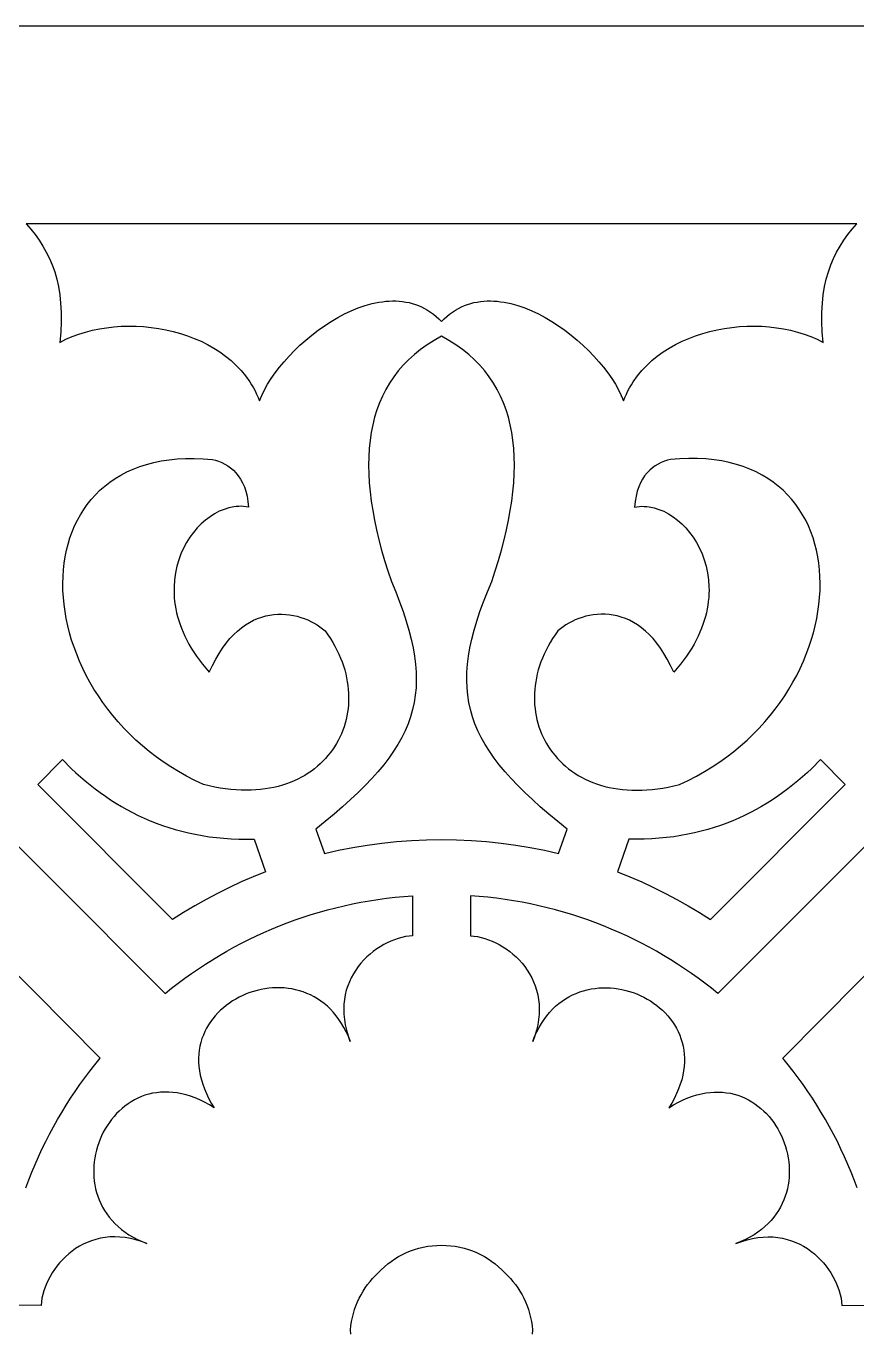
# Model space of a CAD drawing. Extents: x -54 to 62, y -138 to -98.
# Drawn here: x 7.35 to 20.18, y -118.33 to -98.2 of the extents above; entities that cross this region are included whole.
import ezdxf

# ---------------------------------------------------------------- set-up
doc = ezdxf.new("R2010")
doc.units = 0
doc.header["$MEASUREMENT"] = 0
doc.layers.add('LAYER_1', color=18, linetype='CONTINUOUS')

msp = doc.modelspace()

# ---------------------------------------------------------------- linework, layer by layer
at = {"layer": 'LAYER_1'}
for points in [[(61.942, -98.203), (-54.476, -98.203)], [(5.927, -109.561), (9.5, -113.138), (9.6, -113.058), (9.701, -112.979), (9.804, -112.903), (9.908, -112.829), (10.014, -112.756), (10.121, -112.686), (10.229, -112.617), (10.339, -112.55), (10.45, -112.486), (10.563, -112.424), (10.677, -112.363), (10.792, -112.305), (10.908, -112.249), (11.026, -112.195), (11.144, -112.144), (11.264, -112.094), (11.385, -112.047), (11.508, -112.002), (11.631, -111.96), (11.755, -111.92), (11.881, -111.882), (12.007, -111.846), (12.134, -111.813), (12.263, -111.783), (12.392, -111.755), (12.522, -111.729), (12.653, -111.706), (12.785, -111.686), (12.918, -111.668), (13.051, -111.653), (13.185, -111.64), (13.32, -111.63), (13.32, -112.247), (13.266, -112.252), (13.211, -112.26), (13.155, -112.273), (13.098, -112.288), (13.042, -112.307), (12.985, -112.329), (12.929, -112.355), (12.874, -112.383), (12.819, -112.415), (12.766, -112.45), (12.713, -112.488), (12.663, -112.529), (12.614, -112.573), (12.567, -112.62), (12.523, -112.669), (12.481, -112.721), (12.442, -112.776), (12.406, -112.834), (12.373, -112.894), (12.344, -112.956), (12.319, -113.021), (12.297, -113.088), (12.28, -113.158), (12.268, -113.23), (12.26, -113.304), (12.257, -113.38), (12.259, -113.458), (12.267, -113.538), (12.281, -113.62), (12.3, -113.704), (12.326, -113.79), (12.358, -113.878), (12.329, -113.802), (12.296, -113.731), (12.261, -113.663), (12.224, -113.599), (12.184, -113.539), (12.142, -113.482), (12.098, -113.43), (12.053, -113.381), (12.005, -113.335), (11.956, -113.293), (11.905, -113.255), (11.852, -113.22), (11.799, -113.189), (11.744, -113.161), (11.688, -113.136), (11.631, -113.114), (11.574, -113.096), (11.515, -113.08), (11.456, -113.068), (11.397, -113.059), (11.338, -113.053), (11.278, -113.05), (11.218, -113.05), (11.158, -113.052), (11.099, -113.058), (11.039, -113.066), (10.981, -113.076), (10.922, -113.09), (10.865, -113.106), (10.808, -113.124), (10.752, -113.145), (10.698, -113.169), (10.644, -113.195), (10.592, -113.223), (10.541, -113.253), (10.492, -113.286), (10.444, -113.321), (10.399, -113.358), (10.355, -113.397), (10.313, -113.438), (10.274, -113.481), (10.237, -113.527), (10.202, -113.573), (10.17, -113.622), (10.14, -113.673), (10.114, -113.725), (10.09, -113.779), (10.069, -113.835), (10.052, -113.892), (10.038, -113.951), (10.027, -114.011), (10.02, -114.072), (10.016, -114.135), (10.017, -114.2), (10.021, -114.265), (10.029, -114.332), (10.042, -114.4), (10.059, -114.469), (10.08, -114.539), (10.106, -114.61), (10.137, -114.682), (10.172, -114.756), (10.212, -114.829), (10.258, -114.904), (10.183, -114.858), (10.11, -114.818), (10.037, -114.782), (9.965, -114.751), (9.894, -114.725), (9.824, -114.703), (9.755, -114.686), (9.687, -114.673), (9.62, -114.664), (9.555, -114.659), (9.49, -114.659), (9.427, -114.662), (9.366, -114.669), (9.305, -114.679), (9.247, -114.693), (9.189, -114.71), (9.134, -114.73), (9.08, -114.754), (9.027, -114.78), (8.976, -114.809), (8.927, -114.841), (8.88, -114.876), (8.835, -114.913), (8.792, -114.952), (8.75, -114.993), (8.711, -115.037), (8.674, -115.082), (8.639, -115.13), (8.606, -115.179), (8.575, -115.229), (8.546, -115.281), (8.52, -115.335), (8.496, -115.389), (8.475, -115.445), (8.456, -115.502), (8.44, -115.559), (8.426, -115.617), (8.415, -115.676), (8.407, -115.735), (8.401, -115.795), (8.398, -115.854), (8.398, -115.914), (8.401, -115.974), (8.407, -116.034), (8.416, -116.093), (8.427, -116.152), (8.442, -116.21), (8.46, -116.268), (8.482, -116.325), (8.506, -116.381), (8.534, -116.436), (8.565, -116.489), (8.6, -116.542), (8.638, -116.593), (8.68, -116.643), (8.725, -116.691), (8.773, -116.737), (8.826, -116.781), (8.882, -116.823), (8.942, -116.863), (9.006, -116.901), (9.073, -116.936), (9.145, -116.969), (9.22, -116.999), (9.133, -116.966), (9.047, -116.94), (8.963, -116.92), (8.881, -116.906), (8.801, -116.898), (8.723, -116.895), (8.647, -116.897), (8.573, -116.905), (8.501, -116.917), (8.431, -116.934), (8.364, -116.955), (8.299, -116.98), (8.236, -117.009), (8.176, -117.041), (8.118, -117.077), (8.063, -117.116), (8.011, -117.157), (7.961, -117.201), (7.914, -117.248), (7.87, -117.296), (7.829, -117.347), (7.791, -117.399), (7.756, -117.452), (7.723, -117.506), (7.694, -117.562), (7.669, -117.618), (7.646, -117.674), (7.627, -117.73), (7.611, -117.787), (7.599, -117.843), (7.59, -117.898), (7.585, -117.953), (6.968, -117.949)], [(21.606, -109.561), (18.032, -113.138), (17.933, -113.058), (17.832, -112.979), (17.729, -112.903), (17.625, -112.829), (17.519, -112.756), (17.412, -112.686), (17.304, -112.617), (17.194, -112.55), (17.083, -112.486), (16.97, -112.424), (16.856, -112.363), (16.741, -112.305), (16.625, -112.249), (16.507, -112.195), (16.388, -112.144), (16.268, -112.094), (16.147, -112.047), (16.025, -112.002), (15.902, -111.96), (15.778, -111.92), (15.652, -111.882), (15.526, -111.846), (15.398, -111.813), (15.27, -111.783), (15.141, -111.755), (15.011, -111.729), (14.88, -111.706), (14.748, -111.686), (14.615, -111.668), (14.482, -111.653), (14.347, -111.64), (14.212, -111.63), (14.212, -112.247), (14.267, -112.252), (14.322, -112.26), (14.378, -112.273), (14.435, -112.288), (14.491, -112.307), (14.548, -112.329), (14.604, -112.355), (14.659, -112.383), (14.714, -112.415), (14.767, -112.45), (14.819, -112.488), (14.87, -112.529), (14.919, -112.573), (14.965, -112.62), (15.01, -112.669), (15.052, -112.721), (15.091, -112.776), (15.127, -112.834), (15.159, -112.894), (15.188, -112.956), (15.214, -113.021), (15.235, -113.088), (15.252, -113.158), (15.265, -113.23), (15.273, -113.304), (15.276, -113.38), (15.273, -113.458), (15.266, -113.538), (15.252, -113.62), (15.232, -113.704), (15.207, -113.79), (15.175, -113.878), (15.204, -113.802), (15.237, -113.731), (15.272, -113.663), (15.309, -113.599), (15.349, -113.539), (15.39, -113.482), (15.434, -113.43), (15.48, -113.381), (15.528, -113.335), (15.577, -113.293), (15.628, -113.255), (15.68, -113.22), (15.734, -113.189), (15.789, -113.161), (15.845, -113.136), (15.902, -113.114), (15.959, -113.096), (16.017, -113.08), (16.076, -113.068), (16.136, -113.059), (16.195, -113.053), (16.255, -113.05), (16.315, -113.05), (16.375, -113.052), (16.434, -113.058), (16.493, -113.066), (16.552, -113.076), (16.61, -113.09), (16.668, -113.106), (16.725, -113.124), (16.78, -113.145), (16.835, -113.169), (16.889, -113.195), (16.941, -113.223), (16.992, -113.253), (17.041, -113.286), (17.088, -113.321), (17.134, -113.358), (17.178, -113.397), (17.219, -113.438), (17.259, -113.481), (17.296, -113.527), (17.331, -113.573), (17.363, -113.622), (17.392, -113.673), (17.419, -113.725), (17.443, -113.779), (17.463, -113.835), (17.481, -113.892), (17.495, -113.951), (17.506, -114.011), (17.513, -114.072), (17.516, -114.135), (17.516, -114.2), (17.512, -114.265), (17.503, -114.332), (17.491, -114.4), (17.474, -114.469), (17.452, -114.539), (17.427, -114.61), (17.396, -114.682), (17.361, -114.756), (17.32, -114.829), (17.275, -114.904), (17.349, -114.858), (17.423, -114.818), (17.496, -114.782), (17.568, -114.751), (17.639, -114.725), (17.709, -114.703), (17.778, -114.686), (17.846, -114.673), (17.913, -114.664), (17.978, -114.659), (18.042, -114.659), (18.105, -114.662), (18.167, -114.669), (18.227, -114.679), (18.286, -114.693), (18.343, -114.71), (18.399, -114.73), (18.453, -114.754), (18.506, -114.78), (18.556, -114.809), (18.605, -114.841), (18.652, -114.876), (18.698, -114.913), (18.741, -114.952), (18.782, -114.993), (18.822, -115.037), (18.859, -115.082), (18.894, -115.13), (18.927, -115.179), (18.958, -115.229), (18.986, -115.281), (19.013, -115.335), (19.036, -115.389), (19.058, -115.445), (19.077, -115.502), (19.093, -115.559), (19.107, -115.617), (19.118, -115.676), (19.126, -115.735), (19.132, -115.795), (19.135, -115.854), (19.135, -115.914), (19.132, -115.974), (19.126, -116.034), (19.117, -116.093), (19.105, -116.152), (19.09, -116.21), (19.072, -116.268), (19.051, -116.325), (19.026, -116.381), (18.999, -116.436), (18.967, -116.489), (18.933, -116.542), (18.895, -116.593), (18.853, -116.643), (18.808, -116.691), (18.759, -116.737), (18.707, -116.781), (18.651, -116.823), (18.591, -116.863), (18.527, -116.901), (18.459, -116.936), (18.388, -116.969), (18.312, -116.999), (18.4, -116.966), (18.485, -116.94), (18.569, -116.92), (18.651, -116.906), (18.732, -116.898), (18.81, -116.895), (18.886, -116.897), (18.96, -116.905), (19.032, -116.917), (19.101, -116.934), (19.169, -116.955), (19.234, -116.98), (19.296, -117.009), (19.357, -117.041), (19.414, -117.077), (19.469, -117.116), (19.522, -117.157), (19.571, -117.201), (19.618, -117.248), (19.662, -117.296), (19.704, -117.347), (19.742, -117.399), (19.777, -117.452), (19.809, -117.506), (19.838, -117.562), (19.864, -117.618), (19.887, -117.674), (19.906, -117.73), (19.922, -117.787), (19.934, -117.843), (19.943, -117.898), (19.948, -117.953), (20.564, -117.949)], [(7.35, -116.138), (7.395, -116.017), (7.443, -115.896), (7.493, -115.776), (7.545, -115.658), (7.599, -115.54), (7.656, -115.424), (7.715, -115.309), (7.776, -115.196), (7.839, -115.084), (7.904, -114.973), (7.971, -114.863), (8.04, -114.755), (8.111, -114.649), (8.184, -114.543), (8.259, -114.44), (8.336, -114.337), (8.415, -114.237), (8.495, -114.137), (4.938, -110.545)], [(20.183, -116.138), (20.138, -116.017), (20.09, -115.896), (20.04, -115.776), (19.988, -115.658), (19.933, -115.54), (19.877, -115.424), (19.818, -115.309), (19.757, -115.196), (19.694, -115.084), (19.629, -114.973), (19.562, -114.863), (19.493, -114.755), (19.422, -114.649), (19.349, -114.543), (19.274, -114.44), (19.197, -114.337), (19.118, -114.237), (19.037, -114.137), (22.595, -110.545)], [(12.369, -118.396), (12.363, -118.331), (12.369, -118.267), (12.378, -118.203), (12.391, -118.14), (12.406, -118.078), (12.424, -118.017), (12.445, -117.958), (12.469, -117.9), (12.495, -117.843), (12.524, -117.788), (12.555, -117.735), (12.589, -117.683), (12.625, -117.632), (12.663, -117.584), (12.703, -117.537), (12.745, -117.492), (12.79, -117.45), (12.837, -117.402), (12.886, -117.356), (12.937, -117.313), (12.991, -117.273), (13.047, -117.235), (13.104, -117.2), (13.164, -117.168), (13.225, -117.138), (13.288, -117.112), (13.352, -117.09), (13.418, -117.07), (13.485, -117.054), (13.554, -117.041), (13.624, -117.031), (13.695, -117.026), (13.766, -117.024), (13.838, -117.026), (13.909, -117.031), (13.979, -117.041), (14.047, -117.054), (14.115, -117.07), (14.181, -117.09), (14.245, -117.112), (14.308, -117.138), (14.369, -117.168), (14.429, -117.2), (14.486, -117.235), (14.542, -117.273), (14.595, -117.313), (14.647, -117.356), (14.696, -117.402), (14.743, -117.45), (14.787, -117.492), (14.83, -117.537), (14.87, -117.584), (14.908, -117.632), (14.944, -117.683), (14.978, -117.735), (15.009, -117.788), (15.038, -117.843), (15.064, -117.9), (15.087, -117.958), (15.108, -118.017), (15.126, -118.078), (15.142, -118.14), (15.154, -118.203), (15.164, -118.267), (15.17, -118.331), (15.164, -118.396)]]:
    msp.add_lwpolyline(points, dxfattribs=at)
for points in [[(14.947, -101.255), (13.892, -101.255), (13.766, -101.255), (13.641, -101.255), (12.586, -101.255), (9.241, -101.255), (7.355, -101.255), (7.426, -101.337), (7.493, -101.422), (7.555, -101.509), (7.613, -101.599), (7.666, -101.692), (7.715, -101.789), (7.758, -101.89), (7.795, -101.997), (7.827, -102.109), (7.853, -102.226), (7.873, -102.351), (7.887, -102.482), (7.894, -102.62), (7.895, -102.767), (7.888, -102.922), (7.874, -103.086), (7.968, -103.039), (8.066, -102.997), (8.166, -102.96), (8.27, -102.928), (8.377, -102.9), (8.486, -102.877), (8.597, -102.86), (8.71, -102.847), (8.823, -102.838), (8.938, -102.835), (9.053, -102.837), (9.168, -102.843), (9.284, -102.854), (9.398, -102.871), (9.512, -102.892), (9.624, -102.917), (9.735, -102.948), (9.844, -102.984), (9.95, -103.024), (10.054, -103.069), (10.154, -103.119), (10.252, -103.174), (10.345, -103.234), (10.434, -103.298), (10.519, -103.367), (10.599, -103.441), (10.674, -103.52), (10.743, -103.604), (10.806, -103.693), (10.835, -103.739), (10.863, -103.786), (10.889, -103.835), (10.913, -103.885), (10.936, -103.936), (10.956, -103.988), (10.991, -103.904), (11.033, -103.819), (11.082, -103.733), (11.137, -103.646), (11.199, -103.558), (11.266, -103.471), (11.338, -103.384), (11.415, -103.298), (11.497, -103.213), (11.582, -103.131), (11.672, -103.051), (11.765, -102.974), (11.861, -102.9), (11.96, -102.83), (12.061, -102.765), (12.164, -102.704), (12.268, -102.648), (12.374, -102.599), (12.48, -102.555), (12.587, -102.518), (12.694, -102.488), (12.8, -102.466), (12.853, -102.458), (12.906, -102.452), (12.959, -102.448), (13.011, -102.447), (13.063, -102.447), (13.115, -102.45), (13.166, -102.455), (13.216, -102.463), (13.266, -102.473), (13.315, -102.486), (13.364, -102.501), (13.412, -102.519), (13.46, -102.54), (13.506, -102.563), (13.552, -102.59), (13.597, -102.619), (13.641, -102.651), (13.684, -102.686), (13.726, -102.725), (13.766, -102.766), (13.807, -102.725), (13.849, -102.686), (13.892, -102.651), (13.936, -102.619), (13.981, -102.59), (14.027, -102.563), (14.073, -102.54), (14.121, -102.519), (14.169, -102.501), (14.217, -102.486), (14.267, -102.473), (14.317, -102.463), (14.367, -102.455), (14.418, -102.45), (14.47, -102.447), (14.522, -102.447), (14.574, -102.448), (14.626, -102.452), (14.679, -102.458), (14.732, -102.466), (14.839, -102.488), (14.946, -102.518), (15.053, -102.555), (15.159, -102.599), (15.265, -102.648), (15.369, -102.704), (15.472, -102.765), (15.573, -102.83), (15.672, -102.9), (15.768, -102.974), (15.861, -103.051), (15.95, -103.131), (16.036, -103.213), (16.118, -103.298), (16.195, -103.384), (16.267, -103.471), (16.334, -103.558), (16.395, -103.646), (16.451, -103.733), (16.499, -103.819), (16.542, -103.904), (16.576, -103.988), (16.597, -103.936), (16.62, -103.885), (16.644, -103.835), (16.67, -103.786), (16.698, -103.739), (16.727, -103.693), (16.79, -103.604), (16.859, -103.52), (16.934, -103.441), (17.014, -103.367), (17.098, -103.298), (17.188, -103.234), (17.281, -103.174), (17.378, -103.119), (17.479, -103.069), (17.583, -103.024), (17.689, -102.984), (17.798, -102.948), (17.909, -102.917), (18.021, -102.892), (18.135, -102.871), (18.249, -102.854), (18.364, -102.843), (18.48, -102.837), (18.595, -102.835), (18.709, -102.838), (18.823, -102.847), (18.936, -102.86), (19.047, -102.877), (19.156, -102.9), (19.262, -102.928), (19.366, -102.96), (19.467, -102.997), (19.565, -103.039), (19.659, -103.086), (19.645, -102.922), (19.638, -102.767), (19.639, -102.62), (19.646, -102.482), (19.659, -102.351), (19.679, -102.226), (19.706, -102.109), (19.738, -101.997), (19.775, -101.89), (19.818, -101.789), (19.866, -101.692), (19.92, -101.599), (19.978, -101.509), (20.04, -101.422), (20.107, -101.337), (20.178, -101.255), (18.292, -101.255)], [(13.766, -110.762), (14, -110.765), (14.231, -110.776), (14.461, -110.793), (14.689, -110.817), (14.914, -110.847), (15.137, -110.884), (15.357, -110.927), (15.575, -110.976), (15.708, -110.601), (15.562, -110.484), (15.424, -110.369), (15.292, -110.256), (15.169, -110.145), (15.052, -110.035), (14.943, -109.927), (14.841, -109.82), (14.747, -109.714), (14.659, -109.609), (14.579, -109.503), (14.506, -109.398), (14.44, -109.293), (14.38, -109.188), (14.328, -109.081), (14.283, -108.974), (14.245, -108.866), (14.214, -108.756), (14.189, -108.645), (14.171, -108.532), (14.16, -108.417), (14.156, -108.299), (14.158, -108.179), (14.167, -108.056), (14.183, -107.93), (14.205, -107.8), (14.234, -107.667), (14.269, -107.53), (14.311, -107.389), (14.359, -107.243), (14.413, -107.093), (14.474, -106.938), (14.541, -106.778), (14.595, -106.614), (14.645, -106.452), (14.691, -106.293), (14.732, -106.136), (14.768, -105.982), (14.8, -105.831), (14.828, -105.682), (14.85, -105.536), (14.868, -105.393), (14.881, -105.253), (14.889, -105.116), (14.892, -104.982), (14.89, -104.851), (14.882, -104.723), (14.87, -104.598), (14.852, -104.476), (14.828, -104.357), (14.799, -104.242), (14.764, -104.129), (14.724, -104.02), (14.678, -103.915), (14.626, -103.813), (14.568, -103.714), (14.504, -103.619), (14.434, -103.527), (14.357, -103.439), (14.275, -103.355), (14.186, -103.274), (14.091, -103.197), (13.989, -103.124), (13.881, -103.055), (13.766, -102.989), (13.652, -103.055), (13.543, -103.124), (13.442, -103.197), (13.347, -103.274), (13.258, -103.355), (13.175, -103.439), (13.099, -103.527), (13.029, -103.619), (12.965, -103.714), (12.907, -103.813), (12.855, -103.915), (12.809, -104.02), (12.769, -104.129), (12.734, -104.242), (12.705, -104.357), (12.681, -104.476), (12.663, -104.598), (12.65, -104.723), (12.643, -104.851), (12.641, -104.982), (12.644, -105.116), (12.651, -105.253), (12.664, -105.393), (12.682, -105.536), (12.705, -105.682), (12.732, -105.831), (12.764, -105.982), (12.801, -106.136), (12.842, -106.293), (12.888, -106.452), (12.938, -106.614), (12.992, -106.778), (13.059, -106.938), (13.12, -107.093), (13.174, -107.243), (13.222, -107.389), (13.264, -107.53), (13.299, -107.667), (13.328, -107.8), (13.35, -107.93), (13.365, -108.056), (13.374, -108.179), (13.377, -108.299), (13.373, -108.417), (13.362, -108.532), (13.344, -108.645), (13.319, -108.756), (13.288, -108.866), (13.25, -108.974), (13.204, -109.081), (13.152, -109.188), (13.093, -109.293), (13.027, -109.398), (12.954, -109.503), (12.874, -109.609), (12.786, -109.714), (12.692, -109.82), (12.59, -109.927), (12.481, -110.035), (12.364, -110.145), (12.24, -110.256), (12.109, -110.369), (11.971, -110.484), (11.825, -110.601), (11.958, -110.976), (12.175, -110.927), (12.396, -110.884), (12.618, -110.847), (12.844, -110.817), (13.071, -110.793), (13.301, -110.776), (13.533, -110.765)], [(10.786, -105.629), (10.749, -105.623), (10.711, -105.619), (10.674, -105.617), (10.636, -105.618), (10.598, -105.621), (10.561, -105.625), (10.485, -105.641), (10.41, -105.664), (10.336, -105.694), (10.264, -105.732), (10.193, -105.777), (10.124, -105.829), (10.058, -105.886), (9.996, -105.95), (9.936, -106.02), (9.881, -106.095), (9.831, -106.175), (9.785, -106.261), (9.744, -106.351), (9.71, -106.445), (9.681, -106.543), (9.659, -106.645), (9.645, -106.75), (9.637, -106.859), (9.637, -106.914), (9.638, -106.97), (9.642, -107.027), (9.647, -107.084), (9.655, -107.142), (9.665, -107.201), (9.678, -107.26), (9.693, -107.319), (9.71, -107.379), (9.73, -107.439), (9.752, -107.5), (9.777, -107.561), (9.805, -107.622), (9.835, -107.683), (9.868, -107.745), (9.904, -107.807), (9.943, -107.869), (9.984, -107.931), (10.029, -107.993), (10.077, -108.055), (10.127, -108.117), (10.181, -108.179), (10.23, -108.074), (10.281, -107.977), (10.333, -107.888), (10.387, -107.805), (10.443, -107.729), (10.501, -107.66), (10.559, -107.598), (10.619, -107.542), (10.679, -107.492), (10.741, -107.448), (10.803, -107.41), (10.865, -107.377), (10.928, -107.349), (10.991, -107.326), (11.054, -107.309), (11.117, -107.295), (11.179, -107.287), (11.241, -107.282), (11.302, -107.282), (11.363, -107.285), (11.422, -107.292), (11.481, -107.302), (11.538, -107.315), (11.594, -107.331), (11.648, -107.35), (11.701, -107.371), (11.751, -107.395), (11.8, -107.421), (11.846, -107.449), (11.89, -107.478), (11.931, -107.509), (11.97, -107.541), (12.012, -107.599), (12.051, -107.658), (12.088, -107.718), (12.122, -107.778), (12.153, -107.838), (12.182, -107.898), (12.208, -107.959), (12.232, -108.02), (12.253, -108.08), (12.272, -108.141), (12.288, -108.202), (12.301, -108.263), (12.312, -108.324), (12.321, -108.384), (12.327, -108.444), (12.331, -108.504), (12.333, -108.564), (12.332, -108.623), (12.329, -108.682), (12.323, -108.74), (12.315, -108.797), (12.305, -108.854), (12.293, -108.91), (12.278, -108.966), (12.262, -109.02), (12.243, -109.074), (12.221, -109.127), (12.198, -109.179), (12.173, -109.23), (12.145, -109.279), (12.115, -109.328), (12.084, -109.375), (12.05, -109.421), (12.014, -109.466), (11.976, -109.509), (11.936, -109.551), (11.894, -109.592), (11.851, -109.631), (11.805, -109.668), (11.757, -109.704), (11.708, -109.737), (11.656, -109.77), (11.603, -109.8), (11.548, -109.828), (11.491, -109.855), (11.432, -109.879), (11.372, -109.901), (11.31, -109.922), (11.246, -109.94), (11.18, -109.956), (11.113, -109.969), (11.044, -109.98), (10.973, -109.989), (10.901, -109.995), (10.827, -109.999), (10.751, -110), (10.674, -109.999), (10.596, -109.995), (10.515, -109.988), (10.434, -109.979), (10.351, -109.966), (10.266, -109.951), (10.18, -109.932), (10.092, -109.911), (9.96, -109.849), (9.832, -109.783), (9.708, -109.713), (9.588, -109.64), (9.472, -109.564), (9.36, -109.484), (9.252, -109.401), (9.149, -109.315), (9.049, -109.227), (8.954, -109.136), (8.862, -109.042), (8.775, -108.946), (8.692, -108.848), (8.614, -108.749), (8.539, -108.647), (8.469, -108.544), (8.402, -108.439), (8.34, -108.334), (8.283, -108.227), (8.229, -108.119), (8.18, -108.01), (8.135, -107.901), (8.094, -107.791), (8.057, -107.681), (8.025, -107.571), (7.997, -107.46), (7.974, -107.35), (7.955, -107.241), (7.94, -107.132), (7.929, -107.023), (7.923, -106.915), (7.921, -106.809), (7.924, -106.703), (7.93, -106.599), (7.942, -106.496), (7.957, -106.395), (7.978, -106.296), (8.002, -106.199), (8.031, -106.104), (8.065, -106.011), (8.102, -105.92), (8.145, -105.833), (8.192, -105.748), (8.243, -105.666), (8.299, -105.587), (8.359, -105.511), (8.424, -105.439), (8.494, -105.37), (8.568, -105.305), (8.646, -105.244), (8.729, -105.187), (8.817, -105.135), (8.909, -105.086), (9.006, -105.043), (9.107, -105.004), (9.214, -104.97), (9.324, -104.941), (9.44, -104.917), (9.56, -104.899), (9.684, -104.886), (9.814, -104.879), (9.948, -104.877), (10.086, -104.882), (10.23, -104.893), (10.278, -104.906), (10.326, -104.921), (10.374, -104.941), (10.421, -104.964), (10.466, -104.991), (10.511, -105.023), (10.553, -105.059), (10.593, -105.1), (10.63, -105.146), (10.665, -105.197), (10.696, -105.253), (10.723, -105.316), (10.746, -105.384), (10.764, -105.459), (10.778, -105.541)], [(16.747, -105.629), (16.784, -105.623), (16.821, -105.619), (16.859, -105.617), (16.896, -105.618), (16.934, -105.621), (16.972, -105.625), (17.047, -105.641), (17.122, -105.664), (17.196, -105.694), (17.269, -105.732), (17.34, -105.777), (17.409, -105.829), (17.474, -105.886), (17.537, -105.95), (17.596, -106.02), (17.651, -106.095), (17.702, -106.175), (17.748, -106.261), (17.788, -106.351), (17.823, -106.445), (17.852, -106.543), (17.873, -106.645), (17.888, -106.75), (17.895, -106.859), (17.896, -106.914), (17.895, -106.97), (17.891, -107.027), (17.885, -107.084), (17.877, -107.142), (17.867, -107.201), (17.855, -107.26), (17.84, -107.319), (17.823, -107.379), (17.803, -107.439), (17.78, -107.5), (17.756, -107.561), (17.728, -107.622), (17.698, -107.683), (17.665, -107.745), (17.629, -107.807), (17.59, -107.869), (17.548, -107.931), (17.504, -107.993), (17.456, -108.055), (17.405, -108.117), (17.351, -108.179), (17.303, -108.074), (17.252, -107.977), (17.2, -107.888), (17.145, -107.805), (17.089, -107.729), (17.032, -107.66), (16.974, -107.598), (16.914, -107.542), (16.853, -107.492), (16.792, -107.448), (16.73, -107.41), (16.668, -107.377), (16.605, -107.349), (16.542, -107.326), (16.479, -107.309), (16.416, -107.295), (16.354, -107.287), (16.292, -107.282), (16.231, -107.282), (16.17, -107.285), (16.11, -107.292), (16.052, -107.302), (15.995, -107.315), (15.939, -107.331), (15.885, -107.35), (15.832, -107.371), (15.782, -107.395), (15.733, -107.421), (15.687, -107.449), (15.643, -107.478), (15.602, -107.509), (15.563, -107.541), (15.521, -107.599), (15.482, -107.658), (15.445, -107.718), (15.411, -107.778), (15.38, -107.838), (15.351, -107.898), (15.325, -107.959), (15.301, -108.02), (15.28, -108.08), (15.261, -108.141), (15.245, -108.202), (15.232, -108.263), (15.22, -108.324), (15.212, -108.384), (15.205, -108.444), (15.202, -108.504), (15.2, -108.564), (15.201, -108.623), (15.204, -108.682), (15.21, -108.74), (15.217, -108.797), (15.228, -108.854), (15.24, -108.91), (15.254, -108.966), (15.271, -109.02), (15.29, -109.074), (15.311, -109.127), (15.335, -109.179), (15.36, -109.23), (15.388, -109.279), (15.417, -109.328), (15.449, -109.375), (15.483, -109.421), (15.519, -109.466), (15.557, -109.509), (15.597, -109.551), (15.638, -109.592), (15.682, -109.631), (15.728, -109.668), (15.776, -109.704), (15.825, -109.737), (15.877, -109.77), (15.93, -109.8), (15.985, -109.828), (16.042, -109.855), (16.1, -109.879), (16.161, -109.901), (16.223, -109.922), (16.287, -109.94), (16.353, -109.956), (16.42, -109.969), (16.489, -109.98), (16.56, -109.989), (16.632, -109.995), (16.706, -109.999), (16.782, -110), (16.859, -109.999), (16.937, -109.995), (17.017, -109.988), (17.099, -109.979), (17.182, -109.966), (17.267, -109.951), (17.353, -109.932), (17.44, -109.911), (17.573, -109.849), (17.701, -109.783), (17.825, -109.713), (17.945, -109.64), (18.061, -109.564), (18.173, -109.484), (18.28, -109.401), (18.384, -109.315), (18.484, -109.227), (18.579, -109.136), (18.67, -109.042), (18.758, -108.946), (18.84, -108.848), (18.919, -108.749), (18.994, -108.647), (19.064, -108.544), (19.13, -108.439), (19.192, -108.334), (19.25, -108.227), (19.304, -108.119), (19.353, -108.01), (19.398, -107.901), (19.439, -107.791), (19.475, -107.681), (19.507, -107.571), (19.535, -107.46), (19.559, -107.35), (19.578, -107.241), (19.593, -107.132), (19.604, -107.023), (19.61, -106.915), (19.612, -106.809), (19.609, -106.703), (19.602, -106.599), (19.591, -106.496), (19.575, -106.395), (19.555, -106.296), (19.531, -106.199), (19.502, -106.104), (19.468, -106.011), (19.43, -105.92), (19.388, -105.833), (19.341, -105.748), (19.29, -105.666), (19.234, -105.587), (19.173, -105.511), (19.109, -105.439), (19.039, -105.37), (18.965, -105.305), (18.887, -105.244), (18.804, -105.187), (18.716, -105.135), (18.624, -105.086), (18.527, -105.043), (18.425, -105.004), (18.319, -104.97), (18.208, -104.941), (18.093, -104.917), (17.973, -104.899), (17.848, -104.886), (17.719, -104.879), (17.585, -104.877), (17.446, -104.882), (17.303, -104.893), (17.255, -104.906), (17.207, -104.921), (17.159, -104.941), (17.112, -104.964), (17.066, -104.991), (17.022, -105.023), (16.98, -105.059), (16.94, -105.1), (16.902, -105.146), (16.868, -105.197), (16.837, -105.253), (16.81, -105.316), (16.787, -105.384), (16.769, -105.459), (16.755, -105.541)], [(7.534, -109.911), (7.914, -109.525), (8.052, -109.662), (8.122, -109.729), (8.195, -109.794), (8.268, -109.857), (8.343, -109.919), (8.419, -109.979), (8.497, -110.037), (8.577, -110.094), (8.658, -110.148), (8.74, -110.2), (8.824, -110.251), (8.91, -110.299), (8.997, -110.346), (9.086, -110.39), (9.177, -110.432), (9.269, -110.471), (9.364, -110.509), (9.459, -110.543), (9.557, -110.576), (9.656, -110.606), (9.758, -110.633), (9.861, -110.658), (9.966, -110.68), (10.072, -110.7), (10.181, -110.717), (10.292, -110.73), (10.405, -110.741), (10.519, -110.749), (10.636, -110.755), (10.754, -110.757), (10.875, -110.755), (11.05, -111.26), (10.861, -111.335), (10.675, -111.416), (10.492, -111.501), (10.311, -111.592), (10.133, -111.687), (9.957, -111.786), (9.784, -111.889), (9.614, -111.995)], [(19.999, -109.911), (19.618, -109.525), (19.481, -109.662), (19.41, -109.729), (19.338, -109.794), (19.265, -109.857), (19.19, -109.919), (19.113, -109.979), (19.035, -110.037), (18.956, -110.094), (18.875, -110.148), (18.792, -110.2), (18.708, -110.251), (18.623, -110.299), (18.535, -110.346), (18.446, -110.39), (18.356, -110.432), (18.263, -110.471), (18.169, -110.509), (18.073, -110.543), (17.976, -110.576), (17.876, -110.606), (17.775, -110.633), (17.672, -110.658), (17.567, -110.68), (17.46, -110.7), (17.351, -110.717), (17.241, -110.73), (17.128, -110.741), (17.013, -110.749), (16.897, -110.755), (16.778, -110.757), (16.657, -110.755), (16.483, -111.26), (16.672, -111.335), (16.858, -111.416), (17.041, -111.501), (17.222, -111.592), (17.4, -111.687), (17.576, -111.786), (17.749, -111.889), (17.919, -111.995)]]:
    msp.add_lwpolyline(points, close=True, dxfattribs=at)

doc.saveas('drawing.dxf')
